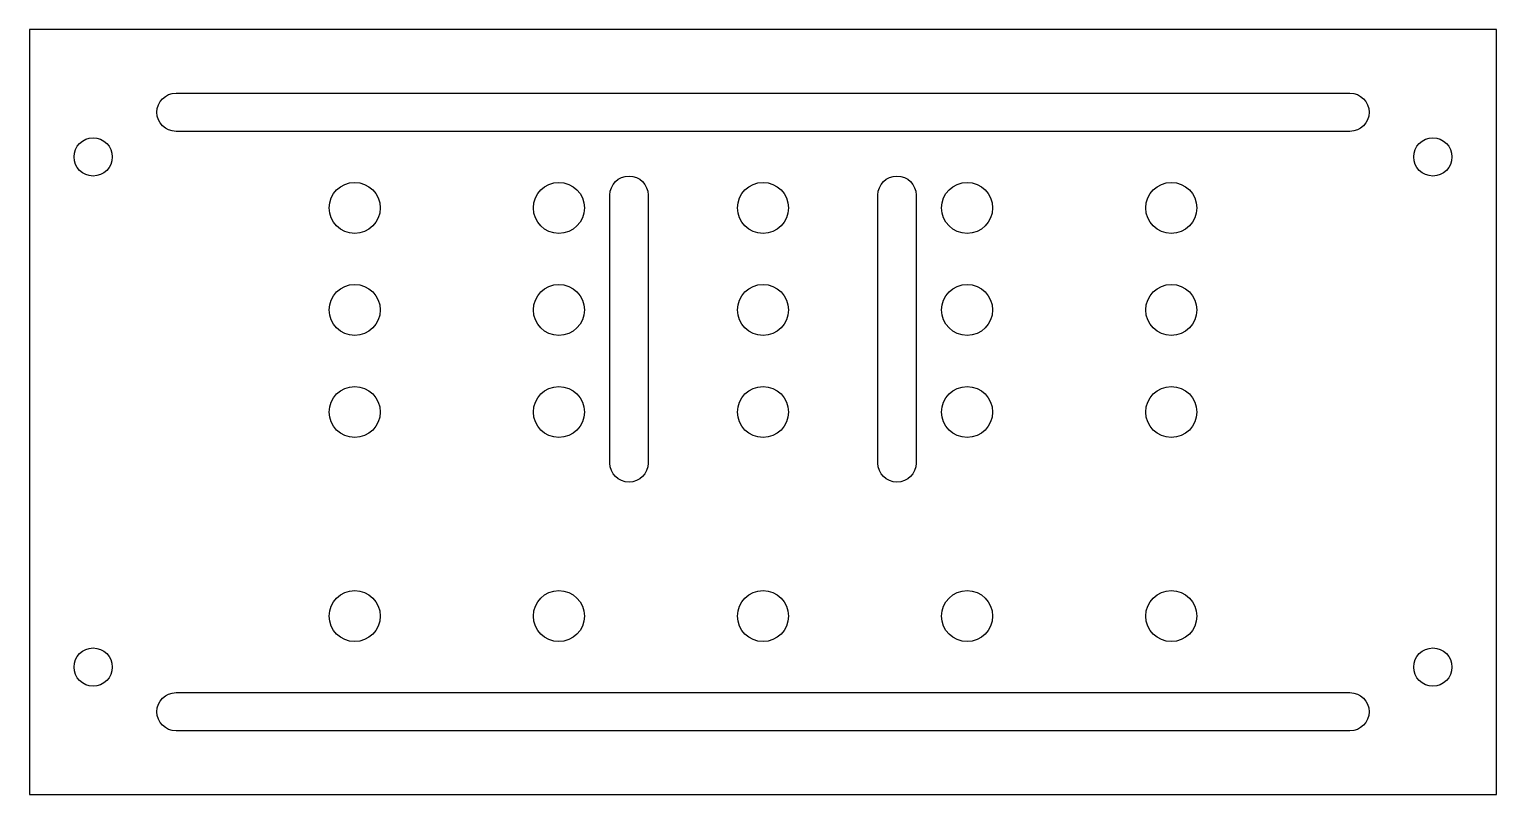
# Model space of a CAD drawing. Header units: millimetres. Extents: x -57 to 57, y 0 to 60.
import ezdxf

# ---------------------------------------------------------------- set-up
doc = ezdxf.new("R2010")
doc.units = ezdxf.units.MM
doc.layers.get('0').update_dxf_attribs({"linetype": 'CONTINUOUS'})

msp = doc.modelspace()

# ---------------------------------------------------------------- linework, layer by layer
msp.add_lwpolyline([(57.5, 60), (-57.5, 60), (-57.5, 0), (57.5, 0)], close=True)
msp.add_lwpolyline([(57.5, 60), (-57.5, 60), (-57.5, 0), (57.5, 0)], close=True)
for points in [[(-46, 55), (46, 55, -1), (46, 52), (-46, 52, -1)], [(-46, 55), (46, 55, -1), (46, 52), (-46, 52, -1)], [(-12, 26), (-12, 47, -1), (-9, 47), (-9, 26, -1)], [(-12, 26), (-12, 47, -1), (-9, 47), (-9, 26, -1)], [(9, 26), (9, 47, -1), (12, 47), (12, 26, -1)], [(9, 26), (9, 47, -1), (12, 47), (12, 26, -1)], [(46, 5), (-46, 5, -1), (-46, 8), (46, 8, -1)], [(46, 5), (-46, 5, -1), (-46, 8), (46, 8, -1)]]:
    msp.add_lwpolyline(points, format="xyb", close=True)
for centre, radius in [((-52.5, 50), 1.5), ((-52.5, 50), 1.5), ((52.5, 50), 1.5), ((52.5, 50), 1.5), ((-32, 46), 2), ((-32, 46), 2), ((-16, 46), 2), ((-16, 46), 2), ((0, 46), 2), ((0, 46), 2), ((16, 46), 2), ((16, 46), 2), ((32, 46), 2), ((32, 46), 2), ((-32, 38), 2), ((-32, 38), 2), ((-16, 38), 2), ((-16, 38), 2), ((0, 38), 2), ((0, 38), 2), ((16, 38), 2), ((16, 38), 2), ((32, 38), 2), ((32, 38), 2), ((-32, 30), 2), ((-32, 30), 2), ((-16, 30), 2), ((-16, 30), 2), ((0, 30), 2), ((0, 30), 2), ((16, 30), 2), ((16, 30), 2), ((32, 30), 2), ((32, 30), 2), ((-32, 14), 2), ((-32, 14), 2), ((-16, 14), 2), ((-16, 14), 2), ((0, 14), 2), ((0, 14), 2), ((16, 14), 2), ((16, 14), 2), ((32, 14), 2), ((32, 14), 2), ((-52.5, 10), 1.5), ((-52.5, 10), 1.5), ((52.5, 10), 1.5), ((52.5, 10), 1.5)]:
    msp.add_circle(centre, radius)

doc.saveas('drawing.dxf')
